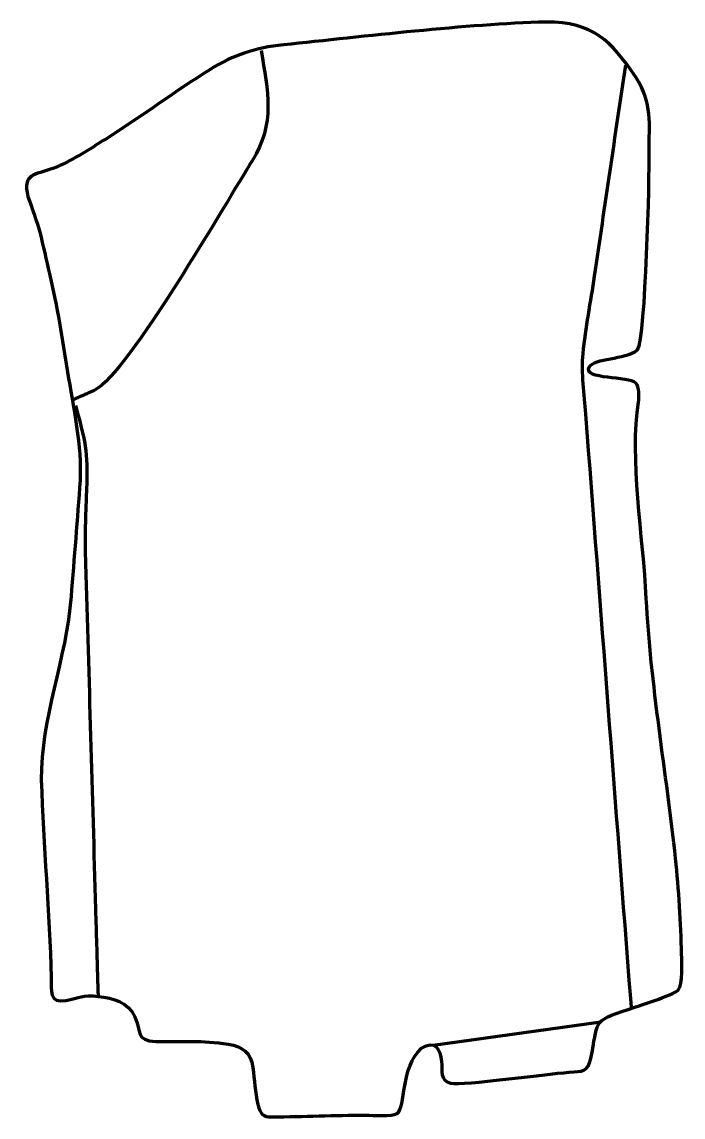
# Model space of a CAD drawing. Header units: millimetres. Extents: x -502 to 55, y -78 to 844.
import ezdxf

# ---------------------------------------------------------------- set-up
doc = ezdxf.new("R2010")
doc.units = ezdxf.units.MM
doc.header["$MEASUREMENT"] = 0
doc.layers.add('layer 2', color=7, linetype='Continuous')
doc.layers.add('layer 3', color=7, linetype='Continuous')

msp = doc.modelspace()

# ---------------------------------------------------------------- linework, layer by layer
at = {"layer": 'layer 2', "color": 142, "lineweight": 158}
for points, knots in [([(-300.2533, 820.1951), (-294.7677, 785.8237), (-288.0653, 758.9669), (-307.8419, 727.4464), (-307.8419, 727.4464), (-328.7007, 694.2011), (-412.2885, 548.4675), (-440.1211, 534.5464), (-440.1211, 534.5464), (-441.9079, 533.6527), (-443.7224, 532.8097), (-445.532, 531.9633), (-445.532, 531.9633), (-449.5987, 530.0747), (-453.7564, 528.339), (-457.879, 526.5737)], [0, 0, 0, 0, 0.2, 0.2, 0.2, 0.2, 0.4, 0.4, 0.4, 0.4, 0.6, 0.6, 0.6, 0.6, 1, 1, 1, 1]), ([(6.2648, 807.8909), (-2.4712, 748.6492), (-11.2073, 689.4075), (-19.9433, 630.1658), (-19.9433, 630.1658), (-23.1108, 608.862), (-27.3574, 586.4457), (-29.5562, 565.1647), (-29.5562, 565.1647), (-31.2614, 548.6606), (-28.6314, 530.8017), (-27.3158, 514.2442), (-27.3158, 514.2442), (-14.7272, 350.3096), (-2.1367, 186.3751), (10.4527, 22.4406), (10.4527, 22.4406), (10.4527, 22.4406), (11.0267, 14.9664), (11.0267, 14.9664)], [0, 0, 0, 0, 0.16666667, 0.16666667, 0.16666667, 0.16666667, 0.33333333, 0.33333333, 0.33333333, 0.33333333, 0.5, 0.5, 0.5, 0.5, 0.66666667, 0.66666667, 0.66666667, 0.66666667, 1, 1, 1, 1]), ([(-456.4906, 521.3474), (-446.9642, 485.9228), (-446.0344, 481.2378), (-447.5617, 444.16), (-447.5617, 444.16), (-448.3605, 424.7671), (-448.7165, 407.807), (-448.1225, 388.3528), (-448.1225, 388.3528), (-445.1627, 291.4145), (-442.4985, 194.4667), (-439.688, 97.524), (-439.688, 97.524), (-439.3982, 87.5299), (-439.1084, 77.5358), (-438.8185, 67.5417), (-438.8185, 67.5417), (-438.5432, 58.0472), (-438.2679, 48.5528), (-437.9925, 39.0584), (-437.9925, 39.0584), (-437.8621, 34.561), (-437.7317, 30.0637), (-437.6013, 25.5663), (-437.6013, 25.5663), (-437.6013, 25.5663), (-437.5578, 24.0672), (-437.5578, 24.0672)], [0, 0, 0, 0, 0.125, 0.125, 0.125, 0.125, 0.25, 0.25, 0.25, 0.25, 0.375, 0.375, 0.375, 0.375, 0.5, 0.5, 0.5, 0.5, 0.625, 0.625, 0.625, 0.625, 0.75, 0.75, 0.75, 0.75, 1, 1, 1, 1])]:
    msp.add_open_spline(points, degree=3, knots=knots, dxfattribs=at)
msp.add_open_spline([(-155.5809, -16.984), (-155.5809, -16.984), (-14.5055, 2.6307), (-14.5055, 2.6307)], degree=3, dxfattribs=at)
at = {"layer": 'layer 3', "color": 242, "lineweight": 158}
msp.add_open_spline([(-486.4505, 667.3335), (-489.782, 677.4976), (-493.0324, 687.2241), (-496.6044, 697.3145), (-496.6044, 697.3145), (-501.6641, 716.6409), (-490.8576, 715.3606), (-475.4975, 720.9984), (-475.4975, 720.9984), (-460.0416, 726.6713), (-445.1962, 736.9749), (-431.1145, 745.6778), (-431.1145, 745.6778), (-401.3347, 764.3004), (-373.1263, 785.6923), (-343.504, 804.0482), (-343.504, 804.0482), (-323.4953, 816.4469), (-304.9159, 822.5734), (-281.5955, 824.9819), (-281.5955, 824.9819), (-213.2807, 831.8886), (-128.2642, 842.2973), (-60.4689, 844.1206), (-60.4689, 844.1206), (-21.0658, 844.249), (-5.8759, 828.7868), (15.0374, 797.6182), (15.0374, 797.6182), (29.6591, 774.6325), (25.9555, 759.5661), (26.3529, 734.0404), (26.3529, 734.0404), (26.6306, 716.2063), (23.5035, 579.2107), (16.5379, 568.1152), (16.5379, 568.1152), (5.4907, 559.6549), (-19.7444, 561.7767), (-24.1143, 553.736), (-24.1143, 553.736), (-30.0693, 542.7789), (9.3304, 546.2889), (15.1407, 540.2399), (15.1407, 540.2399), (17.94, 537.3255), (17.9832, 528.1964), (17.3515, 524.3358), (17.3515, 524.3358), (9.7592, 477.9355), (21.3278, 410.2411), (23.8658, 358.9655), (23.8658, 358.9655), (27.3384, 288.8001), (40.9374, 210.842), (48.5009, 140.0902), (48.5009, 140.0902), (51.1875, 114.3318), (53.0377, 85.4928), (53.5889, 59.6801), (53.5889, 59.6801), (53.7535, 53.065), (54.8577, 34.1357), (50.6388, 29.4553), (50.6388, 29.4553), (46.8662, 25.2702), (16.09, 15.6615), (8.6933, 13.0761), (8.6933, 13.0761), (-22.8823, 3.3357), (-16.2194, 2.1486), (-22.7815, -28.0793), (-22.7815, -28.0793), (-25.3444, -39.8848), (-29.6298, -38.8992), (-41.084, -39.7477), (-41.084, -39.7477), (-61.7488, -41.2786), (-129.0969, -50.9489), (-140.929, -48.931), (-140.929, -48.931), (-150.0144, -46.6377), (-147.7428, -38.4437), (-148.4621, -30.7474), (-148.4621, -30.7474), (-149.4402, -20.2828), (-154.1523, -12.0994), (-165.3232, -19.5737), (-165.3232, -19.5737), (-183.0779, -35.2698), (-178.29, -69.3638), (-185.7546, -74.4055), (-185.7546, -74.4055), (-190.2068, -77.4126), (-205.9891, -75.9279), (-212.1562, -75.9153), (-212.1562, -75.9153), (-238.3807, -75.8615), (-264.7618, -77.0529), (-291.0133, -77.4005), (-291.0133, -77.4005), (-298.9559, -77.5004), (-300.7386, -74.9595), (-303.0178, -66.9745), (-303.0178, -66.9745), (-305.7228, -55.7733), (-305.7097, -46.8284), (-307.2363, -35.8066), (-307.2363, -35.8066), (-309.0086, -23.0115), (-315.6234, -18.4704), (-327.89, -16.0861), (-327.89, -16.0861), (-349.7224, -12.5766), (-367.5087, -14.468), (-388.9786, -13.8557), (-388.9786, -13.8557), (-406.3047, -12.9299), (-400.9475, -5.9476), (-406.5399, 6.9681), (-406.5399, 6.9681), (-412.7037, 19.9413), (-424.3242, 22.3476), (-437.5578, 24.0672), (-437.5578, 24.0672), (-450.8806, 25.5438), (-452.8113, 23.094), (-464.657, 20.7024), (-464.657, 20.7024), (-478.9362, 17.8194), (-476.97, 29.061), (-477.1516, 39.8977), (-477.1516, 39.8977), (-478.0721, 94.8481), (-483.7764, 150.97), (-485.3673, 206.3586), (-485.3673, 206.3586), (-485.9078, 257.481), (-464.2593, 308.7067), (-460.257, 360.5527), (-460.257, 360.5527), (-457.7385, 393.1589), (-454.9688, 425.8692), (-452.7043, 458.4795), (-452.7043, 458.4795), (-451.0131, 485.8917), (-458.765, 521.7698), (-463.1863, 549.451), (-463.1863, 549.451), (-467.6804, 577.5872), (-471.8606, 604.4422), (-478.4625, 632.2314), (-478.4625, 632.2314), (-481.2309, 643.8843), (-483.8062, 655.6458), (-486.4505, 667.3335)], degree=3, knots=[0, 0, 0, 0, 0.025, 0.025, 0.025, 0.025, 0.05, 0.05, 0.05, 0.05, 0.075, 0.075, 0.075, 0.075, 0.1, 0.1, 0.1, 0.1, 0.125, 0.125, 0.125, 0.125, 0.15, 0.15, 0.15, 0.15, 0.175, 0.175, 0.175, 0.175, 0.2, 0.2, 0.2, 0.2, 0.225, 0.225, 0.225, 0.225, 0.25, 0.25, 0.25, 0.25, 0.275, 0.275, 0.275, 0.275, 0.3, 0.3, 0.3, 0.3, 0.325, 0.325, 0.325, 0.325, 0.35, 0.35, 0.35, 0.35, 0.375, 0.375, 0.375, 0.375, 0.4, 0.4, 0.4, 0.4, 0.425, 0.425, 0.425, 0.425, 0.45, 0.45, 0.45, 0.45, 0.475, 0.475, 0.475, 0.475, 0.5, 0.5, 0.5, 0.5, 0.525, 0.525, 0.525, 0.525, 0.55, 0.55, 0.55, 0.55, 0.575, 0.575, 0.575, 0.575, 0.6, 0.6, 0.6, 0.6, 0.625, 0.625, 0.625, 0.625, 0.65, 0.65, 0.65, 0.65, 0.675, 0.675, 0.675, 0.675, 0.7, 0.7, 0.7, 0.7, 0.725, 0.725, 0.725, 0.725, 0.75, 0.75, 0.75, 0.75, 0.775, 0.775, 0.775, 0.775, 0.8, 0.8, 0.8, 0.8, 0.825, 0.825, 0.825, 0.825, 0.85, 0.85, 0.85, 0.85, 0.875, 0.875, 0.875, 0.875, 0.9, 0.9, 0.9, 0.9, 0.925, 0.925, 0.925, 0.925, 0.95, 0.95, 0.95, 0.95, 1, 1, 1, 1], dxfattribs=at)

doc.saveas('drawing.dxf')
